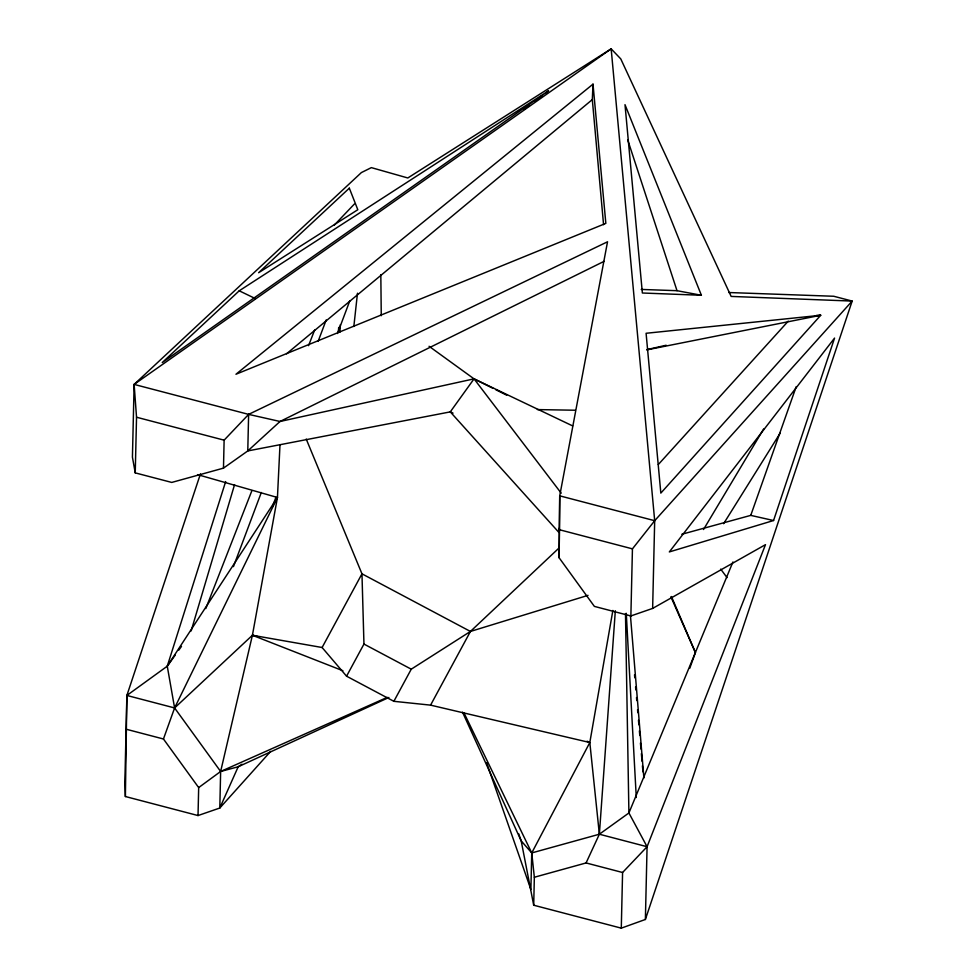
<?xml version="1.0" encoding="UTF-8"?>
<svg xmlns="http://www.w3.org/2000/svg" width="977" height="977" viewBox="0 0 977 977"><rect width="100%" height="100%" fill="white"/><g stroke="black" fill="none" stroke-linecap="round" stroke-linejoin="round"><path stroke-width="1.47" d="M200.419 473.979L126.876 695.453L124.836 783.163L125.386 796.524L198.026 815.551L219.801 808.028L270.666 751.374M518.653 833.686L521.193 840.879L533.698 905.215L621.287 928.15L645.382 919.467L852.164 301.075L731.15 296.422L620.774 58.913L611.162 48.85L407.812 177.973L371.358 167.629L361.38 172.575L134.13 384.401L132.432 457.138L135.241 472.88L171.744 482.43L223.477 468.13L247.779 450.934L280.02 421.478L604.006 261.372M125.386 796.524L126.876 695.453L167.262 666.192L175.262 655.066M135.241 472.88L136.536 417.228L134.13 384.401L611.162 48.85L654.688 520.704L652.636 608.415L630.873 615.95L594.37 606.387L559.137 557.794L559.723 495.84L607.535 241.783L248.622 414.382L224.124 440.163L223.477 468.13M198.026 815.551L198.673 787.584L163.452 738.991L126.949 729.428M134.13 384.401L248.622 414.382L247.779 450.934L450.287 411.879L453.047 413.149M533.698 905.215L534.346 877.248L531.744 852.933L464.112 713.149M559.137 557.794L559.723 495.84L654.688 520.704L852.164 301.075L833.76 296.263L728.769 292.526M621.287 928.15L622.581 872.498L647.079 846.717L765.492 544.653L652.636 608.415M630.873 615.95L632.437 548.854L654.688 520.704M645.382 919.467L647.079 846.717L628.907 812.962L625.488 613.58M603.566 224.698L592.318 99.593L593.002 84.156L235.958 374.252L605.838 223.379L593.002 84.156M241.978 764.234L238.18 766.774L219.801 808.028L220.643 771.476L252.408 635.27L277.444 497.488L279.996 444.718M339.886 332.241L340.338 324.645M615.327 610.747L599.365 834.224L586.078 862.947L534.346 877.248M338.335 331.972L338.701 327.429M353.845 326.465L357.484 293.21M559.369 527.983L558.868 532.392L450.287 411.879L474.04 378.856L572.644 425.911M647.079 846.717L599.365 834.224L589.815 742.532L612.872 610.442M191.15 630.922L234.565 484.641M388.907 697.468L238.18 766.774L220.643 771.476L174.602 707.946L167.262 666.192L225.663 481.563M773.564 520.521L834.566 338.079L669.33 551.932L773.564 520.521L750.751 515.38L681.836 534.26M750.751 515.38L796.231 386.599M163.452 738.991L174.602 707.946L277.444 497.488L197.574 474.627M689.75 668.305L695.416 652.563L671.431 596.52M233.442 566.623L261.311 492.493M318.136 341.352L326.184 319.967M272.681 505.939L275.893 497.391M337.505 333.511L349.827 300.733M205.805 608.561L251.907 490.613M308.549 345.663L314.655 330.031M732.921 561.983L628.907 812.962L599.365 834.224L531.744 852.933L521.193 840.879L462.524 712.172M587.067 741.201L589.815 742.532L531.744 852.933L530.89 889.485L486.631 762.805M589.815 742.532L430.576 705.138L393.865 701.315L346.566 676.194L322.105 647.507L361.966 573.829L306.216 439.052M346.566 676.194L363.957 644.063L361.966 573.829L470.438 631.447L588.032 595.347M393.865 701.315L411.256 669.184L470.438 631.447L559.308 547.731M430.576 705.138L470.438 631.447M703.513 529.522L763.635 428.952M723.615 523.696L780.147 433.19M167.262 666.192L277.444 497.488M178.828 650.108L181.49 646.408M658.303 464.551L788.268 321.128M334.403 224.991L354.333 204.083M239.218 290.804L162.243 362.552L548.488 90.861L239.218 290.804L255.205 298.498M286.53 353.821L592.318 99.593M524.124 109.204L528.997 105.54M535.078 100.949L542.394 95.453M546.045 92.693L548.488 90.861M198.673 787.584L220.643 771.476L387.283 697.358M646.835 349.619L666.143 345.247M646.847 349.864L820.729 315.278L660.831 493.104L646.09 333.279L820.729 315.278L816.247 315.486M537.338 409.583L575.343 410.23M641.23 289.424L677.012 290.694L701.401 295.274L624.999 104.661L642.365 293.002L701.401 295.274M322.105 647.507L252.408 635.27L174.602 707.946L126.876 695.453M256.902 636.125L252.408 635.27L342.903 670.747M248.622 414.382L280.02 421.478L474.04 378.856L493.092 388.382M136.536 417.228L224.124 440.163M559.797 529.827L632.437 548.854M586.078 862.947L622.581 872.498M495.815 389.75L506.697 395.184M363.957 644.063L411.256 669.184M429.074 346.285L474.04 378.856L561.213 493.177M720.708 569.115L727.059 577.627M670.955 596.923L695.416 652.563M627.698 139.845L677.012 290.694M634.525 674.777L634.781 677.806M635.575 686.904L635.844 689.945M636.503 697.529L636.76 700.558M637.554 709.668L637.81 712.697M638.469 720.281L638.873 724.836M639.398 730.906L639.788 735.461M640.448 743.045L640.985 749.115M641.376 753.658L642.036 761.254M642.426 765.797L642.964 771.867M630.458 615.742L643.892 777.985M626.269 613.287L636.283 797.525M380.822 274.671L381.262 315.718M349.326 188.17L258.624 272.717L357.814 209.725L349.326 188.17"/></g></svg>
